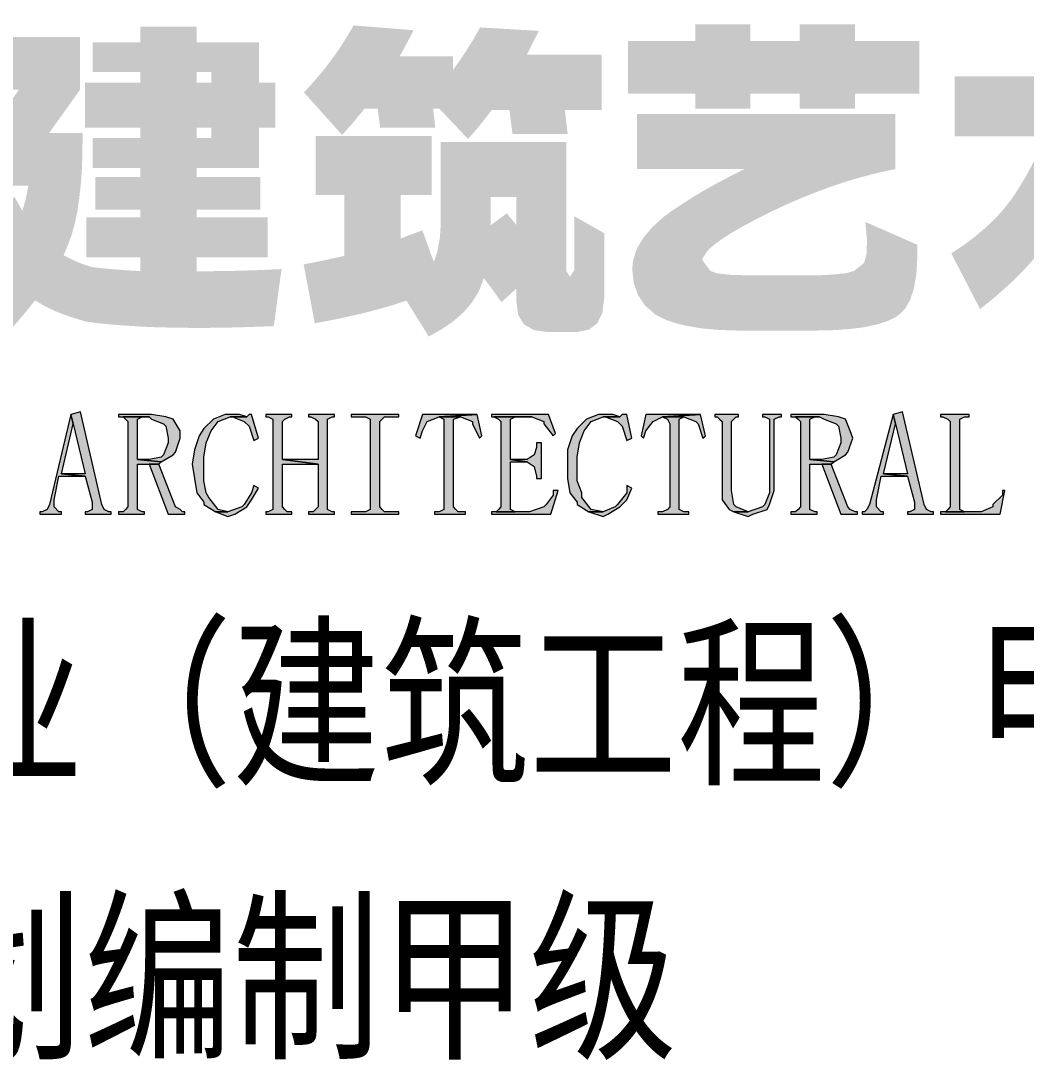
# Model space of a CAD drawing. Extents: x -809667 to 586099, y 3084146 to 3634412.
# Drawn here: x 381055.3 to 381061.94, y 3087354.68 to 3087361.54 of the extents above; entities that cross this region are included whole.
import ezdxf

# ---------------------------------------------------------------- set-up
doc = ezdxf.new("R2010")
doc.units = 0
doc.header["$LTSCALE"] = 0.5
doc.layers.get('0').update_dxf_attribs({"linetype": 'CONTINUOUS'})
doc.layers.add('PUB_TITLE', color=4, linetype='CONTINUOUS')
doc.styles.add('STYLE1', font='', dxfattribs={"width": 0.8})
doc.styles.get('STYLE1').set_extended_font_data('SimSun')

# ---------------------------------------------------------------- blocks, each defined once
blk = doc.blocks.new('AACI')
at = {"layer": 'PUB_TITLE'}
h = blk.add_hatch(color=256, dxfattribs=at)
h.paths.add_polyline_path([(656.4, 2932.9), (515.5, 2932.9), (514.1, 2948.7), (512.2, 2968.2), (511.7, 2972.4), (430.4, 2967.8), (432.2, 2949.6), (434, 2932.9), (285.6, 2932.9), (285.6, 2876.4), (285.6, 2838), (285.6, 2756.3), (285.1, 2735.7), (283.6, 2716.9), (281, 2699.6), (277.3, 2684.2), (276.8, 2682.4), (272, 2665.6), (265.9, 2648.9), (258.8, 2631.8), (253.1, 2620), (314.9, 2556.6), (323.7, 2573.1), (331.6, 2589.8), (338.2, 2606.6), (343.9, 2623.5), (348.5, 2640.6), (352, 2657.9), (352.4, 2659.7), (355.1, 2677), (357.2, 2694.7), (358.8, 2712.5), (359.7, 2730.9), (360.3, 2749.7), (360.3, 2756.3), (360.3, 2838), (360.3, 2863.2), (656.4, 2863.2)])
h.paths.add_polyline_path([(1078.7, 2920.4), (843.3, 2920.4), (852.5, 2945.7), (780.4, 2971.3), (763.6, 2920.4), (694.9, 2920.4), (694.9, 2848.8), (740.7, 2848.8), (699.1, 2717.9), (780.4, 2717.9), (764.9, 2701.3), (752.6, 2688.4), (744.5, 2680.7), (735.3, 2672.4), (723.2, 2662.5), (708.3, 2650.5), (690.6, 2636.9), (681.1, 2629.8), (741.6, 2572.6), (758.1, 2587.1), (772.7, 2600.5), (785.2, 2612.5), (795.6, 2623.1), (798.2, 2625.9), (807.4, 2635.5), (818.5, 2648.1), (831.5, 2663.8), (842.5, 2677.8), (795.5, 2717.9), (856.3, 2717.9), (856.3, 2643.5), (848.4, 2631.2), (843.3, 2630.5), (805.4, 2630.5), (827.8, 2560.8), (864.3, 2560.8), (884.5, 2562.3), (901.2, 2566.5), (914.5, 2573.7), (924.4, 2583.6), (931, 2596.5), (934, 2612.3), (934.3, 2619.3), (934.3, 2670.6), (949, 2657.2), (963.4, 2643.7), (977, 2630.7), (990.1, 2617.8), (1002.6, 2605.1), (1014.3, 2592.6), (1025.6, 2580.3), (1034, 2570.9), (1086.1, 2631.4), (1078.5, 2640.1), (1069.1, 2650.2), (1057.9, 2661.8), (1044.9, 2674.8), (1030, 2689.3), (1013.2, 2705.3), (1000.2, 2717.9), (1071.9, 2717.9), (1071.9, 2794.2), (934.3, 2794.2), (934.3, 2836.3), (856.3, 2836.3), (856.3, 2794.2), (799.5, 2794.2), (818.8, 2848.8), (1078.7, 2848.8)])
h.paths.add_polyline_path([(934.3, 2717.9), (980.7, 2717.9), (934.3, 2673.9)], flags=17)
h.paths.add_polyline_path([(1248.8, 2952.9), (1123.6, 2952.9), (1123.6, 2883.2), (1167.9, 2883.2), (1127.8, 2826), (1127.8, 2756.3), (1180.4, 2756.3), (1176.7, 2737.4), (1172.5, 2722.8), (1163.5, 2738.5), (1162, 2741.2), (1114.9, 2704.8), (1123.4, 2687.7), (1132, 2671.9), (1138.3, 2661), (1127.8, 2647.6), (1115.9, 2633.6), (1107.4, 2624.2), (1153.8, 2561.7), (1166.3, 2576.2), (1178, 2590), (1188.7, 2603.5), (1189.3, 2604.2), (1203, 2596.1), (1218.7, 2588.7), (1236, 2582.3), (1255.3, 2576.4), (1257.7, 2575.9), (1271.3, 2574), (1285.8, 2572.6), (1300.9, 2571.3), (1316.7, 2570.2), (1333.1, 2569.2), (1350.4, 2568.5), (1368.2, 2568.1), (1386.8, 2567.8), (1405.9, 2567.6), (1426, 2567.8), (1446.6, 2568.1), (1467.7, 2568.7), (1489.8, 2569.4), (1505.4, 2570), (1515.7, 2645.6), (1496.2, 2644.7), (1477.1, 2643.9), (1458.7, 2643.4), (1440.7, 2643), (1423.4, 2642.8), (1406.7, 2642.6), (1403.2, 2642.6), (1403.2, 2661), (1497.5, 2661), (1497.5, 2714), (1403.2, 2714), (1403.2, 2724.5), (1487.4, 2724.5), (1487.4, 2767.5), (1403.2, 2767.5), (1403.2, 2779.7), (1485.7, 2779.7), (1485.7, 2799.7), (1485.7, 2819.2), (1485.7, 2833), (1507.4, 2833), (1507.4, 2892.8), (1485.7, 2892.8), (1485.7, 2946.1), (1403.2, 2946.1), (1403.2, 2966.7), (1328.5, 2966.7), (1328.5, 2946.1), (1265.6, 2946.1), (1265.6, 2906.6), (1328.5, 2906.6), (1328.5, 2892.8), (1255.5, 2892.8), (1255.5, 2833), (1328.5, 2833), (1328.5, 2819.2), (1265.6, 2819.2), (1265.6, 2779.7), (1328.5, 2779.7), (1328.5, 2767.5), (1268.9, 2767.5), (1268.9, 2724.5), (1328.5, 2724.5), (1328.5, 2714), (1257.1, 2714), (1257.1, 2661), (1328.5, 2661), (1328.5, 2643), (1308.8, 2644.1), (1290.2, 2645.6), (1273.1, 2647.2), (1263.4, 2648.5), (1246.3, 2654.4), (1230.1, 2662.3), (1227.1, 2664), (1233.4, 2679), (1238, 2691.7), (1241.9, 2705.9), (1245.2, 2721.5), (1247.7, 2738.5), (1249.8, 2756.8), (1251.2, 2776.5), (1252, 2797.5), (1252.2, 2819.9), (1252.2, 2826), (1208, 2826), (1248.8, 2883.2)])
h.paths.add_polyline_path([(1403.2, 2906.6), (1422.8, 2906.6), (1422.8, 2892.8), (1403.2, 2892.8)], flags=16)
h.paths.add_polyline_path([(1403.2, 2833), (1422.8, 2833), (1422.8, 2819.2), (1403.2, 2819.2)], flags=16)
h.paths.add_polyline_path([(1939.7, 2929.6), (1840.4, 2929.6), (1848.4, 2945.4), (1856.5, 2961.2), (1778.6, 2965.8), (1769.9, 2950.3), (1760.3, 2934.9), (1750.2, 2919.8), (1742.7, 2909.5), (1742.7, 2927.7), (1672.2, 2927.7), (1680.9, 2943.5), (1689.4, 2959.7), (1690.6, 2962.1), (1611, 2968.4), (1602.2, 2953.1), (1592.6, 2938.2), (1582.3, 2923.5), (1571.3, 2909.1), (1559.3, 2895), (1546.8, 2881.2), (1545.3, 2879.7), (1595.9, 2823.4), (1607.9, 2836.7), (1619.5, 2850.7), (1625.5, 2858), (1643, 2858), (1646.3, 2833), (1719.3, 2833), (1716.4, 2858), (1724.8, 2858), (1762.7, 2817.9), (1774.5, 2831.5), (1785.9, 2845.7), (1794, 2856.4), (1817.4, 2856.4), (1821.6, 2824.7), (1894.6, 2824.7), (1890.8, 2856.4), (1939.7, 2856.4)])
h.paths.add_polyline_path([(1893, 2814.2), (1726.5, 2814.2), (1726.5, 2778), (1726.5, 2741.2), (1726.5, 2704.4), (1725.2, 2685.3), (1721.7, 2667.8), (1717.3, 2655.1), (1702.2, 2696.9), (1684.8, 2690.5), (1673.5, 2686), (1673.5, 2743.6), (1714.4, 2743.6), (1714.4, 2821.8), (1560.8, 2821.8), (1560.8, 2743.6), (1598.9, 2743.6), (1598.9, 2663), (1582.9, 2659.6), (1565, 2655.7), (1545.7, 2652), (1545, 2651.8), (1559.7, 2573.8), (1579.7, 2577.5), (1598.7, 2581.4), (1616.3, 2585.4), (1632.7, 2589.5), (1646.9, 2593.3), (1664, 2598.1), (1681.1, 2603.8), (1710.7, 2556.2), (1728.5, 2566.3), (1744.2, 2577.2), (1757.2, 2588.9), (1768.1, 2601.6), (1776.3, 2615), (1778.2, 2618.9), (1783.5, 2633.8), (1794.7, 2618.9), (1805, 2604.4), (1806.9, 2601.8), (1826.6, 2619.6), (1826.6, 2602.2), (1829.1, 2584.7), (1836.9, 2572.2), (1849.7, 2564.8), (1866.3, 2562.4), (1907.9, 2562.4), (1922.9, 2565.4), (1933.8, 2573.7), (1940.6, 2587.8), (1943, 2607.5), (1943, 2609.2), (1943, 2693.2), (1903.3, 2715.6), (1903.3, 2644.3), (1897.6, 2635.5), (1893, 2642.6)])
h.paths.add_polyline_path([(1826.6, 2741.2), (1826.6, 2704.1), (1815.2, 2718), (1814.1, 2719.5), (1792.3, 2703.5), (1792.7, 2704.4), (1792.7, 2741.2)], flags=16)
h.paths.add_polyline_path([(2360.1, 2947.8), (2275, 2947.8), (2275, 2970), (2202, 2970), (2202, 2947.8), (2136.5, 2947.8), (2136.5, 2970), (2063.5, 2970), (2063.5, 2947.8), (1974.6, 2947.8), (1974.6, 2878.1), (2063.5, 2878.1), (2063.5, 2858), (2136.5, 2858), (2136.5, 2878.1), (2202, 2878.1), (2202, 2858), (2275, 2858), (2275, 2878.1), (2360.1, 2878.1)])
h.paths.add_polyline_path([(2328.3, 2851), (1986.4, 2851), (1986.4, 2778), (2128.6, 2778), (2110.2, 2768.8), (2092.9, 2759.6), (2076.3, 2750.4), (2060.9, 2741.2), (2046.4, 2732), (2032.7, 2722.8), (2022.3, 2715.3), (2006.4, 2700.9), (1994.5, 2686.6), (1986, 2672.1), (1981.2, 2657.3), (1980.1, 2645.9), (1982, 2627.7), (1987.5, 2611.7), (1996.7, 2597.8), (2009.6, 2586.2), (2011.8, 2584.7), (2023.4, 2578.8), (2037.2, 2574), (2053, 2570.2), (2071, 2567.2), (2091.2, 2565.2), (2113.5, 2564.3), (2125.3, 2564.1), (2220.7, 2564.1), (2245.4, 2564.6), (2267.4, 2566.1), (2286.7, 2568.5), (2303.3, 2572), (2317.3, 2576.4), (2328.7, 2581.8), (2332.9, 2584.7), (2341.6, 2593), (2348.2, 2604.9), (2353.1, 2620), (2356.3, 2638.6), (2357.7, 2660.7), (2357.6, 2677.8), (2288.8, 2708.1), (2291, 2683.5), (2290.4, 2665.4), (2287.3, 2654.4), (2286.7, 2653.5), (2274.1, 2643.2), (2263.4, 2640.1), (2246.3, 2638.4), (2227.9, 2637.3), (2215.8, 2637.3), (2132.8, 2637.3), (2108.7, 2638), (2092, 2640.2), (2083.9, 2643), (2073.4, 2656.6), (2073, 2659.4), (2080.7, 2671.1), (2089.4, 2678.5), (2099.5, 2685.9), (2111.6, 2693.6), (2126, 2701.9), (2142.5, 2710.7), (2161.1, 2720.1), (2181.7, 2730), (2191.7, 2734.4), (2209.9, 2742.1), (2227.7, 2749.1), (2245.4, 2755.6), (2262.8, 2761.4), (2279.8, 2766.4), (2296.7, 2771), (2313, 2774.9), (2328.3, 2778)])
h.paths.add_polyline_path([(2782.2, 2901), (2756.9, 2901), (2751, 2913.9), (2743.8, 2929), (2735.2, 2946.7), (2725.6, 2965.8), (2661.8, 2937.8), (2670.2, 2921.5), (2678.3, 2905.5), (2680.5, 2901), (2634.6, 2901), (2634.6, 2968.4), (2556.6, 2968.4), (2556.6, 2901), (2406.9, 2901), (2406.9, 2821.4), (2527.3, 2821.4), (2518.7, 2802.5), (2510.2, 2784.8), (2501.6, 2768.8), (2492.9, 2754.3), (2484.3, 2741), (2482.3, 2738.3), (2472, 2725), (2460.4, 2712.3), (2447.7, 2700.2), (2433.7, 2688.4), (2418.6, 2677), (2402.6, 2666.4), (2440.7, 2592.6), (2456.1, 2604.9), (2470.7, 2617.4), (2484.5, 2630.1), (2497.2, 2642.8), (2509.1, 2655.9), (2520.3, 2669.1), (2530.5, 2682.4), (2535.8, 2689.9), (2545.2, 2704.4), (2554.4, 2720.6), (2556.6, 2724.5), (2556.6, 2562.4), (2634.6, 2562.4), (2634.6, 2715.6), (2644.3, 2700), (2650, 2691.9), (2659, 2679.2), (2669.1, 2666.5), (2680.2, 2653.3), (2692.1, 2639.9), (2705, 2626.3), (2718.8, 2612.3), (2733.7, 2598.1), (2738.5, 2593.7), (2785.6, 2661.8), (2769.2, 2675.9), (2754.1, 2689.7), (2740.3, 2702.8), (2728, 2715.5), (2717, 2727.6), (2707.2, 2739.2), (2703.3, 2744.2), (2694.7, 2756.3), (2685.9, 2770.3), (2676.9, 2786.1), (2667.7, 2803.8), (2659.2, 2821.4), (2782.2, 2821.4)])
h.paths.add_polyline_path([(3076.2, 2866.8), (3078.4, 2884.9), (3079.3, 2884.9), (3079.3, 2898.1), (3101.4, 2898.1), (3101.4, 2884.9), (3101.4, 2845.5), (3103.9, 2828), (3111.3, 2815.3), (3123.8, 2807.6), (3141.3, 2804.7), (3142.2, 2804.7), (3214.5, 2804.7), (3214.5, 2877.7), (3186.2, 2877.7), (3174.4, 2885.6), (3174.4, 2889.5), (3174.4, 2923.3), (3174.4, 2967.8), (3006.3, 2967.8), (3006.3, 2933.2), (3006.3, 2899.8), (3003.5, 2882.1), (2996.3, 2867.8), (2985.9, 2858), (2970.2, 2849), (2952.9, 2841.8), (2998.4, 2795.8), (2990.8, 2795.8), (2990.8, 2722.8), (3020.1, 2722.8), (2992.1, 2706.5), (3001.1, 2689.3), (3010.3, 2673.3), (3019.7, 2658.6), (3026.7, 2648.5), (3010.3, 2642.1), (2998.4, 2637.7), (2979.2, 2681.4), (2962.3, 2674.3), (2952.4, 2669.3), (2952.4, 2714.5), (2952.4, 2806.3), (2952.4, 2864.3), (2929.9, 2864.3), (2959.9, 2923.3), (2950.4, 2929.6), (2938.2, 2937.3), (2923.3, 2946.3), (2905.7, 2956.6), (2885.4, 2968.4), (2874.9, 2974.6), (2832.8, 2909), (2849.7, 2899.6), (2865.9, 2890.2), (2881.4, 2880.8), (2896.3, 2871.8), (2907.9, 2864.3), (2830.6, 2864.3), (2830.6, 2787.9), (2876.1, 2787.9), (2876.1, 2714.5), (2876.1, 2661.4), (2873.7, 2643.7), (2865.9, 2628.8), (2853.2, 2616.7), (2852.7, 2616.3), (2898.7, 2564.1), (2915.6, 2574), (2931.4, 2583), (2945.8, 2591.5), (2946.1, 2591.7), (2960.5, 2599.2), (2978.3, 2607.5), (2980.3, 2608.4), (3014.2, 2556.2), (3032, 2562.8), (3049.1, 2570), (3065.3, 2577.9), (3080.6, 2586.3), (3088.5, 2591.3), (3102.8, 2584), (3118.3, 2577.3), (3134.8, 2571.6), (3152.7, 2566.9), (3171.4, 2562.8), (3189.5, 2560), (3215.8, 2639), (3195.5, 2641), (3177.1, 2643.7), (3160.6, 2647.4), (3149.7, 2650.5), (3159.1, 2664.5), (3168.1, 2679.4), (3176.8, 2695.6), (3185.2, 2712.7), (3189.8, 2722.8), (3189.8, 2795.8), (3031.7, 2795.8), (3045.8, 2808.9), (3057.4, 2822.5), (3064.8, 2833.9), (3071.6, 2849.4)])
h.paths.add_polyline_path([(3068.1, 2722.8), (3104.3, 2722.8), (3094.2, 2707), (3087.2, 2696.5), (3076.3, 2710.5)], flags=16)
h.paths.add_polyline_path([(3373.8, 2866.1), (3347.1, 2866.1), (3381.7, 2921.5), (3372.7, 2928.8), (3360.7, 2938), (3345.6, 2948.9), (3327.6, 2961.4), (3311.6, 2972.4), (3263.6, 2911.2), (3279.8, 2900.3), (3295, 2889.8), (3309.6, 2879.3), (3323.2, 2868.9), (3326.7, 2866.1), (3256.2, 2866.1), (3256.2, 2789.6), (3299.1, 2789.6), (3299.1, 2764.6), (3299.1, 2714.5), (3299.1, 2655.1), (3296.5, 2637.7), (3288.6, 2622.9), (3276.1, 2611.4), (3325.4, 2557.5), (3341.9, 2568), (3357.6, 2577.5), (3372.3, 2586.2), (3376.3, 2588.4), (3388.7, 2595.2), (3403.7, 2602.7), (3421.4, 2611), (3440.5, 2619.6), (3408.3, 2688.1), (3391.6, 2679.8), (3376, 2671.5), (3373.8, 2670.2), (3373.8, 2714.5), (3373.8, 2764.6)])
h.paths.add_polyline_path([(3644.9, 2849.4), (3567.2, 2849.4), (3567.2, 2966.7), (3489.3, 2966.7), (3489.3, 2849.4), (3403, 2849.4), (3403, 2766.2), (3489.3, 2766.2), (3489.3, 2560.8), (3567.2, 2560.8), (3567.2, 2766.2), (3644.9, 2766.2)])
h.paths.add_polyline_path([(4060.4, 2939.5), (3972.4, 2939.5), (3970.1, 2956), (3966.9, 2973), (3889.9, 2964.1), (3892.4, 2946.1), (3893.5, 2939.5), (3820.5, 2939.5), (3820.9, 2966.2), (3682.4, 2966.2), (3682.4, 2560.8), (3750.8, 2560.8), (3750.8, 2684.7), (3767.5, 2655.1), (3786.5, 2657.7), (3801.8, 2664.9), (3807.6, 2669.9), (3815.7, 2682.9), (3820.7, 2701.1), (3821.8, 2708.7), (3853.4, 2708.7), (3847.7, 2690.1), (3839.8, 2674.4), (3833.9, 2666), (3823.3, 2654.8), (3810, 2643.7), (3794, 2633.2), (3780.1, 2625.5), (3826.4, 2556.6), (3843.3, 2567.6), (3858.4, 2579.2), (3872.2, 2591.1), (3884.2, 2603.5), (3894.6, 2616.3), (3899.8, 2623.9), (3907.5, 2638.2), (3914, 2654), (3919.5, 2671.1), (3923.7, 2689.5), (3926.8, 2708.7), (3938.2, 2708.7), (3938.2, 2594.6), (3941.5, 2577.7), (3951.5, 2567.6), (3968, 2564.1), (4016.2, 2564.1), (4034.6, 2565.7), (4049.9, 2570.5), (4062, 2578.3), (4071.2, 2589.3), (4077.1, 2603.5), (4080, 2620.9), (4080.4, 2629.8), (4080.4, 2662.7), (4030.7, 2686), (4030.7, 2657.7), (4024.9, 2642.8), (4016.6, 2640.6), (4016.2, 2633.4), (4009.6, 2649.8), (4009.6, 2652.2), (4009.6, 2708.7), (4065.3, 2708.7), (4065.3, 2780), (3818.5, 2780), (3818.5, 2757.4), (3818.1, 2759.1), (3813, 2773), (3804.3, 2790.3), (3799.2, 2799.2), (3820.5, 2884.9), (3820.5, 2866.5), (3820.5, 2821.4), (3843.5, 2821.4), (3843.5, 2789.6), (4035.3, 2789.6), (4035.3, 2821.4), (4060.4, 2821.4)])
h.paths.add_polyline_path([(3750.8, 2886.5), (3765.9, 2886.5), (3750.8, 2820.9)], flags=16)
h.paths.add_polyline_path([(3750.8, 2779.7), (3759.6, 2761.4), (3764.2, 2749.9), (3767.7, 2731.7), (3767.9, 2726.1), (3763.9, 2714), (3750.8, 2711.1)], flags=16)
h.paths.add_polyline_path([(3893.5, 2866.5), (3987.3, 2866.5), (3987.3, 2852.7), (3893.5, 2852.7)], flags=16)
h.paths.add_polyline_path([(4497.6, 2937.8), (4325.2, 2937.8), (4331.1, 2954.8), (4337, 2970.8), (4257.3, 2970.8), (4249.4, 2954.4), (4241.5, 2938), (4241.5, 2937.8), (4120.5, 2937.8), (4120.5, 2864.8), (4198.5, 2864.8), (4187.1, 2850.1), (4180.1, 2842.2), (4163.4, 2825.5), (4147.7, 2810.9), (4133.2, 2798.8), (4120, 2788.9), (4108, 2781.1), (4099.2, 2776.7), (4131.4, 2696.2), (4146.1, 2707.7), (4160.4, 2719), (4174, 2730.2), (4176.8, 2732.4), (4176.8, 2565.7), (4254.8, 2565.7), (4254.8, 2646.9), (4388.3, 2646.9), (4379.1, 2635.8), (4375.4, 2635.5), (4329.4, 2635.5), (4352.1, 2565.7), (4411.3, 2565.7), (4428.2, 2567.6), (4442.2, 2573.1), (4453, 2582.1), (4460.8, 2594.8), (4465.2, 2611.2), (4466.7, 2630.1), (4466.7, 2851.8), (4283.6, 2851.8), (4291.6, 2864.8), (4497.6, 2864.8)])
h.paths.add_polyline_path([(4388.7, 2790.5), (4388.7, 2776.7), (4254.8, 2776.7), (4254.8, 2790.5)], flags=16)
h.paths.add_polyline_path([(4388.7, 2718.6), (4388.7, 2704.8), (4254.8, 2704.8), (4254.8, 2718.6)], flags=16)
h.paths.add_polyline_path([(4685.5, 2797.5), (4679.5, 2809.3), (4701.2, 2887.3), (4701.2, 2965.4), (4538.4, 2965.4), (4538.4, 2562.4), (4610.1, 2562.4), (4610.1, 2694.5), (4631.1, 2647.2), (4651, 2649.1), (4667.7, 2654.2), (4681.3, 2662.7), (4683.1, 2664.3), (4691.6, 2675.7), (4697.7, 2690.5), (4701.3, 2708.8), (4702.8, 2730.5), (4702.8, 2731.1), (4701.5, 2749.7), (4698.2, 2766.2), (4693.4, 2780.4)])
h.paths.add_polyline_path([(4619.3, 2774.5), (4625.2, 2759.4), (4626.1, 2757), (4629.4, 2738.6), (4629.8, 2731.1), (4625.6, 2724.1), (4610.1, 2721.9), (4610.1, 2793.5)], flags=16)
h.paths.add_polyline_path([(4610.1, 2816.8), (4610.1, 2887.3), (4629.1, 2887.3)], flags=16)
h.paths.add_polyline_path([(4914.7, 2820.1), (4914.7, 2963.8), (4710, 2963.8), (4710, 2929.9), (4710, 2895.7), (4710, 2804.7), (4710, 2697.8), (4710, 2659.4), (4707.2, 2641.9), (4699.3, 2627.2), (4687.4, 2616.3), (4728.8, 2559.1), (4747.1, 2565.7), (4764.1, 2571.8), (4774.9, 2575.9), (4788.7, 2579.7), (4806, 2584.1), (4826.4, 2588.6), (4833, 2590), (4821.6, 2636.7), (4829, 2624.2), (4838.2, 2611.2), (4849.2, 2597.6), (4861.9, 2583.4), (4876.6, 2568.7), (4886.4, 2559.5), (4939.3, 2619.3), (4924.3, 2632.7), (4910.8, 2645.2), (4899.4, 2657.3), (4896.3, 2660.7), (4909, 2670.4), (4923.7, 2681.8), (4933.8, 2689.9), (4891.7, 2749.5), (4877.4, 2737.9), (4863.4, 2726.7), (4862.1, 2725.8), (4858.2, 2742.9), (4856.4, 2752.1), (4914.7, 2752.1), (4914.7, 2786.3)])
h.paths.add_polyline_path([(4782.8, 2820.1), (4782.8, 2832.3), (4841.7, 2832.3), (4841.7, 2820.1)], flags=16)
h.paths.add_polyline_path([(4789.6, 2752.1), (4792.8, 2730.5), (4796.3, 2710.9), (4800.3, 2693), (4804.7, 2676.8), (4809.7, 2662.3), (4811.7, 2657.3), (4793.7, 2652.6), (4782.8, 2649.3), (4782.8, 2697.8), (4782.8, 2752.1)], flags=17)
h.paths.add_polyline_path([(4782.8, 2883.6), (4782.8, 2895.7), (4841.7, 2895.7), (4841.7, 2883.6)], flags=16)
h.paths.add_polyline_path([(5094, 2833.9), (5102.1, 2847.5), (5110.2, 2862.4), (5118.1, 2878.6), (5125.9, 2896.1), (5133.6, 2915), (5141.1, 2935.3), (5141.3, 2935.8), (5068.3, 2967.8), (5060.2, 2947), (5052.5, 2928.3), (5044.6, 2911.5), (5037, 2896.8), (5029.5, 2884.1), (5026.5, 2879.7), (5017.7, 2867.8), (5007, 2855.4), (4994.7, 2842.9), (4980.5, 2830.2), (4964.7, 2817.4), (4953.9, 2809.3), (5008.5, 2740.3), (5024.1, 2754.1), (5038.5, 2767.5), (5051.5, 2780.8), (5063.5, 2793.8), (5074.4, 2806.7), (5083.9, 2819.2), (5085.8, 2821.8)])
h.paths.add_polyline_path([(5298, 2704.1), (5288.1, 2718.4), (5277.6, 2733.1), (5266.6, 2747.8), (5255, 2762.9), (5248, 2771.6), (5181.8, 2721.2), (5193.7, 2705.5), (5204.9, 2691), (5215.1, 2677.4), (5217.6, 2673.9), (5194.8, 2672.6), (5174.2, 2671.1), (5155.3, 2669.9), (5138.2, 2668.6), (5123.1, 2667.5), (5112.1, 2666.4), (5117.4, 2673.9), (5127.7, 2689.7), (5137.1, 2705.5), (5145.9, 2721.5), (5153.8, 2737.7), (5161, 2754.1), (5167.4, 2770.5), (5172.9, 2786.3), (5101.6, 2817.9), (5095.1, 2801.5), (5088, 2785.2), (5079.9, 2769.2), (5070.9, 2753.5), (5061.1, 2738.1), (5050.6, 2722.8), (5046.6, 2717.3), (5033.2, 2701.1), (5019.5, 2687.1), (5005.9, 2675.7), (4992.1, 2666.7), (4978.2, 2660.1), (4973.6, 2658.4), (5013.7, 2566.7), (5033.9, 2570.3), (5053, 2573.7), (5070.9, 2576.6), (5087.2, 2579.2), (5098.6, 2580.8), (5111.3, 2582.9), (5125.3, 2585.1), (5140.6, 2587.3), (5157.1, 2589.7), (5175, 2592.2), (5194.3, 2595), (5214.7, 2597.8), (5236.6, 2600.9), (5259.9, 2604), (5261.8, 2604.2), (5270.1, 2589.3), (5278.7, 2573.1), (5284.8, 2562.1), (5358.5, 2600.1), (5349, 2618.4), (5339.8, 2635.6), (5330.6, 2651.8), (5321.7, 2666.7), (5313.1, 2680.7), (5307.2, 2689.9)])
h.paths.add_polyline_path([(5322.7, 2860.8), (5310.1, 2874), (5298.4, 2887.6), (5287.2, 2901.6), (5276.9, 2915.8), (5267.1, 2930.3), (5258.3, 2945.2), (5250, 2960.3), (5246.3, 2967.4), (5176.6, 2929.6), (5184.7, 2912.8), (5193.2, 2896.6), (5202.2, 2880.8), (5211.7, 2865.6), (5221.7, 2850.7), (5232.2, 2836.1), (5243.2, 2822.1), (5254.6, 2808.5), (5266.6, 2795.3), (5279.1, 2782.6), (5292.1, 2770.3), (5305.5, 2758.3), (5315.1, 2750.4), (5364.8, 2822.5), (5350.1, 2835), (5336.1, 2847.7)])
h.paths.add_polyline_path([(5768.1, 2966.2), (5397, 2966.2), (5397, 2886.5), (5690.1, 2886.5), (5690.1, 2657.3), (5682.4, 2644.8), (5676.9, 2643.9), (5659.8, 2643.9), (5659.8, 2657.7), (5659.8, 2693.9), (5659.8, 2787.6), (5423.3, 2787.6), (5423.3, 2602.5), (5497.9, 2602.5), (5497.9, 2620.9), (5625.6, 2620.9), (5641.8, 2560.8), (5711.5, 2560.8), (5728.8, 2562.6), (5742.9, 2568), (5754, 2576.8), (5761.9, 2589.3), (5766.7, 2605.1), (5768.1, 2624.8)])
h.paths.add_polyline_path([(5585.1, 2714.5), (5585.1, 2693.9), (5497.9, 2693.9), (5497.9, 2714.5)], flags=16)
h.paths.add_polyline_path([(5672.3, 2872.7), (5410.4, 2872.7), (5410.4, 2799.7), (5672.3, 2799.7)], flags=17)
h = blk.add_hatch(color=256, dxfattribs=at)
h.dxf.hatch_style = 1
h.paths.add_polyline_path([(1973.1, 2453.1), (1966.8, 2453.1), (1963.6, 2450), (1941.6, 2450), (1944.8, 2450), (1960.5, 2443.7), (1966.8, 2437.4), (1973.1, 2418.5), (1979.4, 2421.6)])
h.paths.add_polyline_path([(1944.8, 2453.1), (1935.3, 2453.1), (1919.6, 2446.8), (1907, 2434.2), (1900.7, 2424.8), (1894.4, 2405.9), (1894.4, 2387), (1894.4, 2368.1), (1897.6, 2349.3), (1907, 2336.7), (1907, 2333.5), (1922.7, 2324.1), (1941.6, 2324.1), (1925.9, 2327.2), (1913.3, 2343), (1913.3, 2349.3), (1907, 2365), (1907, 2387), (1907, 2396.5), (1910.1, 2415.3), (1916.4, 2431.1), (1925.9, 2443.7), (1941.6, 2450), (1963.6, 2450), (1954.2, 2453.1)])
h.paths.add_polyline_path([(1973.1, 2358.7), (1973.1, 2349.3), (1960.5, 2333.5), (1957.3, 2330.4), (1941.6, 2324.1), (1922.7, 2324.1), (1941.6, 2317.8), (1947.9, 2320.9), (1963.6, 2330.4), (1973.1, 2339.8), (1979.4, 2355.5)])
h.paths.add_polyline_path([(1869.2, 2453.1), (1793.7, 2453.1), (1793.7, 2450), (1796.8, 2450), (1847.2, 2450), (1862.9, 2443.7), (1862.9, 2440.5), (1875.5, 2424.8), (1878.7, 2427.9)])
h.paths.add_polyline_path([(1796.8, 2450), (1803.1, 2446.8), (1806.3, 2443.7), (1806.3, 2330.4), (1803.1, 2327.2), (1800, 2324.1), (1825.2, 2324.1), (1818.9, 2327.2), (1818.9, 2330.4), (1818.9, 2390.2), (1840.9, 2390.2), (1818.9, 2393.3), (1818.9, 2443.7), (1818.9, 2446.8), (1825.2, 2450), (1847.2, 2450)])
h.paths.add_polyline_path([(1859.8, 2415.3), (1853.5, 2415.3), (1853.5, 2409), (1850.3, 2399.6), (1840.9, 2393.3), (1818.9, 2393.3), (1840.9, 2390.2), (1850.3, 2383.9), (1853.5, 2371.3), (1853.5, 2368.1), (1859.8, 2368.1)])
h.paths.add_polyline_path([(1875.5, 2352.4), (1875.5, 2346.1), (1866.1, 2333.5), (1862.9, 2330.4), (1844.1, 2324.1), (1825.2, 2324.1), (1800, 2324.1), (1793.7, 2324.1), (1793.7, 2320.9), (1872.4, 2320.9), (1881.8, 2352.4)])
h.paths.add_polyline_path([(1774.8, 2453.1), (1724.5, 2450), (1752.8, 2450), (1768.5, 2443.7), (1768.5, 2440.5), (1778, 2421.6), (1781.1, 2424.8)])
h.paths.add_polyline_path([(1774.8, 2453.1), (1702.4, 2453.1), (1693, 2424.8), (1699.3, 2421.6), (1702.4, 2431.1), (1708.7, 2443.7), (1724.5, 2450)])
h.paths.add_polyline_path([(1724.5, 2450), (1730.8, 2446.8), (1730.8, 2440.5), (1730.8, 2330.4), (1730.8, 2327.2), (1724.5, 2324.1), (1718.2, 2324.1), (1718.2, 2320.9), (1759.1, 2320.9), (1759.1, 2324.1), (1749.6, 2324.1), (1746.5, 2327.2), (1743.3, 2330.4), (1743.3, 2440.5), (1743.3, 2446.8), (1752.8, 2450)])
h.paths.add_polyline_path([(1671, 2453.1), (1608, 2453.1), (1608, 2450), (1626.9, 2450), (1633.2, 2446.8), (1633.2, 2443.7), (1633.2, 2330.4), (1633.2, 2327.2), (1626.9, 2324.1), (1608, 2324.1), (1608, 2320.9), (1671, 2320.9), (1671, 2324.1), (1652.1, 2324.1), (1648.9, 2327.2), (1645.8, 2330.4), (1645.8, 2443.7), (1648.9, 2446.8), (1652.1, 2450), (1671, 2450)])
h.paths.add_polyline_path([(1586, 2453.1), (1551.4, 2453.1), (1551.4, 2450), (1554.5, 2450), (1560.8, 2446.8), (1564, 2443.7), (1564, 2393.3), (1516.8, 2393.3), (1564, 2387), (1564, 2330.4), (1560.8, 2327.2), (1557.7, 2324.1), (1551.4, 2324.1), (1551.4, 2320.9), (1586, 2320.9), (1586, 2324.1), (1582.9, 2324.1), (1576.6, 2327.2), (1576.6, 2330.4), (1576.6, 2443.7), (1576.6, 2446.8), (1582.9, 2450), (1586, 2450)])
h.paths.add_polyline_path([(1529.4, 2453.1), (1494.7, 2453.1), (1494.7, 2450), (1497.9, 2450), (1504.2, 2446.8), (1504.2, 2443.7), (1504.2, 2330.4), (1504.2, 2327.2), (1497.9, 2324.1), (1494.7, 2324.1), (1494.7, 2320.9), (1529.4, 2320.9), (1529.4, 2324.1), (1523.1, 2324.1), (1519.9, 2327.2), (1516.8, 2330.4), (1516.8, 2387), (1564, 2387), (1516.8, 2393.3), (1516.8, 2443.7), (1519.9, 2446.8), (1526.2, 2450), (1529.4, 2450)])
h.paths.add_polyline_path([(1475.9, 2453.1), (1472.7, 2453.1), (1469.6, 2450), (1447.5, 2450), (1450.7, 2450), (1466.4, 2443.7), (1472.7, 2437.4), (1479, 2418.5), (1485.3, 2421.6)])
h.paths.add_polyline_path([(1447.5, 2453.1), (1441.2, 2453.1), (1425.5, 2446.8), (1412.9, 2434.2), (1406.6, 2424.8), (1400.3, 2405.9), (1397.2, 2387), (1400.3, 2368.1), (1403.5, 2349.3), (1412.9, 2336.7), (1412.9, 2333.5), (1428.6, 2324.1), (1444.4, 2324.1), (1431.8, 2327.2), (1419.2, 2343), (1416.1, 2349.3), (1412.9, 2365), (1412.9, 2387), (1412.9, 2396.5), (1416.1, 2415.3), (1422.4, 2431.1), (1431.8, 2443.7), (1447.5, 2450), (1469.6, 2450), (1460.1, 2453.1)])
h.paths.add_polyline_path([(1479, 2358.7), (1475.9, 2349.3), (1466.4, 2333.5), (1463.3, 2330.4), (1444.4, 2324.1), (1428.6, 2324.1), (1444.4, 2317.8), (1453.8, 2320.9), (1469.6, 2330.4), (1475.9, 2339.8), (1485.3, 2355.5)])
h.paths.add_polyline_path([(1343.7, 2453.1), (1299.6, 2453.1), (1299.6, 2450), (1305.9, 2450), (1340.5, 2450), (1343.7, 2446.8), (1359.4, 2440.5), (1362.6, 2437.4), (1365.7, 2421.6), (1365.7, 2415.3), (1359.4, 2399.6), (1356.3, 2396.5), (1340.5, 2393.3), (1324.8, 2393.3), (1356.3, 2390.2), (1372, 2399.6), (1375.1, 2402.8), (1381.4, 2421.6), (1381.4, 2431.1), (1372, 2446.8), (1362.6, 2450)])
h.paths.add_polyline_path([(1305.9, 2450), (1309.1, 2446.8), (1312.2, 2443.7), (1312.2, 2330.4), (1309.1, 2327.2), (1305.9, 2324.1), (1299.6, 2324.1), (1299.6, 2320.9), (1334.2, 2320.9), (1334.2, 2324.1), (1331.1, 2324.1), (1324.8, 2327.2), (1324.8, 2330.4), (1324.8, 2387), (1340.5, 2387), (1353.1, 2387), (1356.3, 2390.2), (1324.8, 2393.3), (1324.8, 2443.7), (1324.8, 2446.8), (1331.1, 2450), (1340.5, 2450)])
h.paths.add_polyline_path([(1353.1, 2387), (1340.5, 2387), (1365.7, 2320.9), (1387.7, 2320.9), (1387.7, 2324.1), (1384.6, 2324.1), (1381.4, 2327.2), (1375.1, 2330.4)])
h.paths.add_polyline_path([(1249.3, 2456.3), (1236.7, 2453.1), (1239.8, 2440.5), (1255.6, 2374.4), (1224.1, 2374.4), (1255.6, 2371.3), (1265, 2336.7), (1265, 2327.2), (1258.7, 2324.1), (1255.6, 2324.1), (1255.6, 2320.9), (1290.2, 2320.9), (1290.2, 2324.1), (1287, 2324.1), (1280.7, 2327.2), (1277.6, 2333.5)])
h.paths.add_polyline_path([(1236.7, 2453.1), (1208.4, 2333.5), (1205.2, 2327.2), (1198.9, 2324.1), (1195.8, 2324.1), (1195.8, 2320.9), (1224.1, 2320.9), (1224.1, 2324.1), (1220.9, 2324.1), (1214.6, 2330.4), (1214.6, 2339.8), (1220.9, 2371.3), (1255.6, 2371.3), (1224.1, 2374.4), (1239.8, 2440.5)])
h = blk.add_hatch(color=256, dxfattribs=at)
h.dxf.hatch_style = 1
h.paths.add_polyline_path([(2426.3, 2453.1), (2388.5, 2453.1), (2388.5, 2450), (2391.6, 2450), (2397.9, 2446.8), (2401.1, 2443.7), (2401.1, 2330.4), (2397.9, 2327.2), (2394.8, 2324.1), (2420, 2324.1), (2413.7, 2327.2), (2413.7, 2330.4), (2413.7, 2443.7), (2413.7, 2446.8), (2420, 2450), (2426.3, 2450)])
h.paths.add_polyline_path([(2470.3, 2352.4), (2470.3, 2346.1), (2457.7, 2333.5), (2457.7, 2330.4), (2442, 2324.1), (2420, 2324.1), (2394.8, 2324.1), (2388.5, 2324.1), (2388.5, 2320.9), (2467.2, 2320.9), (2473.5, 2352.4)])
h.paths.add_polyline_path([(2338.1, 2456.3), (2325.6, 2453.1), (2328.7, 2440.5), (2344.4, 2374.4), (2313, 2374.4), (2344.4, 2371.3), (2353.9, 2336.7), (2353.9, 2327.2), (2347.6, 2324.1), (2344.4, 2324.1), (2344.4, 2320.9), (2379.1, 2320.9), (2379.1, 2324.1), (2375.9, 2324.1), (2369.6, 2327.2), (2366.5, 2333.5)])
h.paths.add_polyline_path([(2325.6, 2453.1), (2294.1, 2333.5), (2290.9, 2327.2), (2287.8, 2324.1), (2284.6, 2324.1), (2284.6, 2320.9), (2313, 2320.9), (2313, 2324.1), (2309.8, 2324.1), (2303.5, 2330.4), (2303.5, 2339.8), (2309.8, 2371.3), (2344.4, 2371.3), (2313, 2374.4), (2328.7, 2440.5)])
h.paths.add_polyline_path([(2234.3, 2453.1), (2190.2, 2453.1), (2190.2, 2450), (2196.5, 2450), (2228, 2450), (2234.3, 2446.8), (2250, 2440.5), (2253.2, 2437.4), (2256.3, 2421.6), (2256.3, 2415.3), (2250, 2399.6), (2246.9, 2396.5), (2231.1, 2393.3), (2215.4, 2393.3), (2246.9, 2390.2), (2262.6, 2399.6), (2265.8, 2402.8), (2272.1, 2421.6), (2268.9, 2431.1), (2262.6, 2446.8), (2253.2, 2450)])
h.paths.add_polyline_path([(2196.5, 2450), (2199.7, 2446.8), (2202.8, 2443.7), (2202.8, 2330.4), (2199.7, 2327.2), (2196.5, 2324.1), (2190.2, 2324.1), (2190.2, 2320.9), (2224.8, 2320.9), (2224.8, 2324.1), (2221.7, 2324.1), (2215.4, 2327.2), (2215.4, 2330.4), (2215.4, 2387), (2231.1, 2387), (2243.7, 2387), (2246.9, 2390.2), (2215.4, 2393.3), (2215.4, 2443.7), (2215.4, 2446.8), (2221.7, 2450), (2228, 2450)])
h.paths.add_polyline_path([(2243.7, 2387), (2231.1, 2387), (2256.3, 2320.9), (2278.3, 2320.9), (2278.3, 2324.1), (2275.2, 2324.1), (2268.9, 2327.2), (2265.8, 2330.4)])
h.paths.add_polyline_path([(2121, 2453.1), (2089.5, 2453.1), (2089.5, 2450), (2092.7, 2450), (2095.8, 2446.8), (2099, 2443.7), (2099, 2352.4), (2099, 2339.8), (2108.4, 2327.2), (2114.7, 2324.1), (2133.6, 2324.1), (2117.8, 2330.4), (2114.7, 2333.5), (2111.6, 2352.4), (2111.6, 2443.7), (2114.7, 2446.8), (2117.8, 2450), (2121, 2450)])
h.paths.add_polyline_path([(2177.6, 2453.1), (2152.5, 2453.1), (2152.5, 2450), (2155.6, 2450), (2161.9, 2446.8), (2161.9, 2443.7), (2161.9, 2352.4), (2161.9, 2349.3), (2155.6, 2333.5), (2152.5, 2330.4), (2133.6, 2324.1), (2114.7, 2324.1), (2133.6, 2317.8), (2139.9, 2320.9), (2158.8, 2327.2), (2161.9, 2333.5), (2168.2, 2352.4), (2168.2, 2443.7), (2168.2, 2446.8), (2174.5, 2450), (2177.6, 2450)])
h.paths.add_polyline_path([(2070.6, 2453.1), (2020.3, 2450), (2048.6, 2450), (2064.3, 2443.7), (2067.5, 2440.5), (2073.8, 2421.6), (2076.9, 2424.8)])
h.paths.add_polyline_path([(2070.6, 2453.1), (1998.3, 2453.1), (1992, 2424.8), (1995.1, 2421.6), (1998.3, 2431.1), (2007.7, 2443.7), (2020.3, 2450)])
h.paths.add_polyline_path([(2020.3, 2450), (2026.6, 2446.8), (2029.7, 2440.5), (2029.7, 2330.4), (2026.6, 2327.2), (2020.3, 2324.1), (2014, 2324.1), (2014, 2320.9), (2054.9, 2320.9), (2054.9, 2324.1), (2048.6, 2324.1), (2042.3, 2327.2), (2042.3, 2330.4), (2042.3, 2440.5), (2042.3, 2446.8), (2048.6, 2450)])
at = {"layer": 'PUB_TITLE', "lineweight": 0}
for points in [[(1236.7, 2453.1), (1208.4, 2333.5), (1205.2, 2327.2), (1198.9, 2324.1), (1195.8, 2324.1), (1195.8, 2320.9), (1224.1, 2320.9), (1224.1, 2324.1), (1220.9, 2324.1), (1214.6, 2330.4), (1214.6, 2339.8), (1220.9, 2371.3), (1255.6, 2371.3), (1224.1, 2374.4), (1239.8, 2440.5), (1239.8, 2440.5)], [(1249.3, 2456.3), (1236.7, 2453.1), (1239.8, 2440.5), (1255.6, 2374.4), (1224.1, 2374.4), (1255.6, 2371.3), (1265, 2336.7), (1265, 2327.2), (1258.7, 2324.1), (1255.6, 2324.1), (1255.6, 2320.9), (1290.2, 2320.9), (1290.2, 2324.1), (1287, 2324.1), (1280.7, 2327.2), (1277.6, 2333.5)], [(1343.7, 2453.1), (1299.6, 2453.1), (1299.6, 2450), (1305.9, 2450), (1340.5, 2450), (1343.7, 2446.8), (1359.4, 2440.5), (1362.6, 2437.4), (1365.7, 2421.6), (1365.7, 2415.3), (1359.4, 2399.6), (1356.3, 2396.5), (1340.5, 2393.3), (1324.8, 2393.3), (1356.3, 2390.2), (1372, 2399.6), (1375.1, 2402.8), (1381.4, 2421.6), (1381.4, 2431.1), (1372, 2446.8), (1362.6, 2450)], [(1447.5, 2453.1), (1441.2, 2453.1), (1425.5, 2446.8), (1412.9, 2434.2), (1406.6, 2424.8), (1400.3, 2405.9), (1397.2, 2387), (1400.3, 2368.1), (1403.5, 2349.3), (1412.9, 2336.7), (1412.9, 2333.5), (1428.6, 2324.1), (1444.4, 2324.1), (1431.8, 2327.2), (1419.2, 2343), (1416.1, 2349.3), (1412.9, 2365), (1412.9, 2387), (1412.9, 2396.5), (1416.1, 2415.3), (1422.4, 2431.1), (1431.8, 2443.7), (1447.5, 2450), (1469.6, 2450), (1460.1, 2453.1)], [(1475.9, 2453.1), (1472.7, 2453.1), (1469.6, 2450), (1447.5, 2450), (1450.7, 2450), (1466.4, 2443.7), (1472.7, 2437.4), (1479, 2418.5), (1485.3, 2421.6)], [(1529.4, 2453.1), (1494.7, 2453.1), (1494.7, 2450), (1497.9, 2450), (1504.2, 2446.8), (1504.2, 2443.7), (1504.2, 2330.4), (1504.2, 2327.2), (1497.9, 2324.1), (1494.7, 2324.1), (1494.7, 2320.9), (1529.4, 2320.9), (1529.4, 2324.1), (1523.1, 2324.1), (1519.9, 2327.2), (1516.8, 2330.4), (1516.8, 2387), (1564, 2387), (1516.8, 2393.3), (1516.8, 2443.7), (1519.9, 2446.8), (1526.2, 2450), (1529.4, 2450)], [(1586, 2453.1), (1551.4, 2453.1), (1551.4, 2450), (1554.5, 2450), (1560.8, 2446.8), (1564, 2443.7), (1564, 2393.3), (1516.8, 2393.3), (1564, 2387), (1564, 2330.4), (1560.8, 2327.2), (1557.7, 2324.1), (1551.4, 2324.1), (1551.4, 2320.9), (1586, 2320.9), (1586, 2324.1), (1582.9, 2324.1), (1576.6, 2327.2), (1576.6, 2330.4), (1576.6, 2443.7), (1576.6, 2446.8), (1582.9, 2450), (1586, 2450)], [(1671, 2453.1), (1608, 2453.1), (1608, 2450), (1626.9, 2450), (1633.2, 2446.8), (1633.2, 2443.7), (1633.2, 2330.4), (1633.2, 2327.2), (1626.9, 2324.1), (1608, 2324.1), (1608, 2320.9), (1671, 2320.9), (1671, 2324.1), (1652.1, 2324.1), (1648.9, 2327.2), (1645.8, 2330.4), (1645.8, 2443.7), (1648.9, 2446.8), (1652.1, 2450), (1671, 2450)], [(1774.8, 2453.1), (1702.4, 2453.1), (1693, 2424.8), (1699.3, 2421.6), (1702.4, 2431.1), (1708.7, 2443.7), (1724.5, 2450)], [(1774.8, 2453.1), (1724.5, 2450), (1752.8, 2450), (1768.5, 2443.7), (1768.5, 2440.5), (1778, 2421.6), (1781.1, 2424.8)], [(1869.2, 2453.1), (1793.7, 2453.1), (1793.7, 2450), (1796.8, 2450), (1847.2, 2450), (1862.9, 2443.7), (1862.9, 2440.5), (1875.5, 2424.8), (1878.7, 2427.9)], [(1944.8, 2453.1), (1935.3, 2453.1), (1919.6, 2446.8), (1907, 2434.2), (1900.7, 2424.8), (1894.4, 2405.9), (1894.4, 2387), (1894.4, 2368.1), (1897.6, 2349.3), (1907, 2336.7), (1907, 2333.5), (1922.7, 2324.1), (1941.6, 2324.1), (1925.9, 2327.2), (1913.3, 2343), (1913.3, 2349.3), (1907, 2365), (1907, 2387), (1907, 2396.5), (1910.1, 2415.3), (1916.4, 2431.1), (1925.9, 2443.7), (1941.6, 2450), (1963.6, 2450), (1954.2, 2453.1)], [(1973.1, 2453.1), (1966.8, 2453.1), (1963.6, 2450), (1941.6, 2450), (1944.8, 2450), (1960.5, 2443.7), (1966.8, 2437.4), (1973.1, 2418.5), (1979.4, 2421.6)], [(2070.6, 2453.1), (1998.3, 2453.1), (1992, 2424.8), (1995.1, 2421.6), (1998.3, 2431.1), (2007.7, 2443.7), (2020.3, 2450)], [(2070.6, 2453.1), (2020.3, 2450), (2048.6, 2450), (2064.3, 2443.7), (2067.5, 2440.5), (2073.8, 2421.6), (2076.9, 2424.8)], [(2121, 2453.1), (2089.5, 2453.1), (2089.5, 2450), (2092.7, 2450), (2095.8, 2446.8), (2099, 2443.7), (2099, 2352.4), (2099, 2339.8), (2108.4, 2327.2), (2114.7, 2324.1), (2133.6, 2324.1), (2117.8, 2330.4), (2114.7, 2333.5), (2111.6, 2352.4), (2111.6, 2443.7), (2114.7, 2446.8), (2117.8, 2450), (2121, 2450)], [(2177.6, 2453.1), (2152.5, 2453.1), (2152.5, 2450), (2155.6, 2450), (2161.9, 2446.8), (2161.9, 2443.7), (2161.9, 2352.4), (2161.9, 2349.3), (2155.6, 2333.5), (2152.5, 2330.4), (2133.6, 2324.1), (2114.7, 2324.1), (2133.6, 2317.8), (2139.9, 2320.9), (2158.8, 2327.2), (2161.9, 2333.5), (2168.2, 2352.4), (2168.2, 2443.7), (2168.2, 2446.8), (2174.5, 2450), (2177.6, 2450)], [(2234.3, 2453.1), (2190.2, 2453.1), (2190.2, 2450), (2196.5, 2450), (2228, 2450), (2234.3, 2446.8), (2250, 2440.5), (2253.2, 2437.4), (2256.3, 2421.6), (2256.3, 2415.3), (2250, 2399.6), (2246.9, 2396.5), (2231.1, 2393.3), (2215.4, 2393.3), (2246.9, 2390.2), (2262.6, 2399.6), (2265.8, 2402.8), (2272.1, 2421.6), (2268.9, 2431.1), (2262.6, 2446.8), (2253.2, 2450)], [(2325.6, 2453.1), (2294.1, 2333.5), (2290.9, 2327.2), (2287.8, 2324.1), (2284.6, 2324.1), (2284.6, 2320.9), (2313, 2320.9), (2313, 2324.1), (2309.8, 2324.1), (2303.5, 2330.4), (2303.5, 2339.8), (2309.8, 2371.3), (2344.4, 2371.3), (2313, 2374.4), (2328.7, 2440.5), (2328.7, 2440.5)], [(2338.1, 2456.3), (2325.6, 2453.1), (2328.7, 2440.5), (2344.4, 2374.4), (2313, 2374.4), (2344.4, 2371.3), (2353.9, 2336.7), (2353.9, 2327.2), (2347.6, 2324.1), (2344.4, 2324.1), (2344.4, 2320.9), (2379.1, 2320.9), (2379.1, 2324.1), (2375.9, 2324.1), (2369.6, 2327.2), (2366.5, 2333.5)], [(2426.3, 2453.1), (2388.5, 2453.1), (2388.5, 2450), (2391.6, 2450), (2397.9, 2446.8), (2401.1, 2443.7), (2401.1, 2330.4), (2397.9, 2327.2), (2394.8, 2324.1), (2420, 2324.1), (2413.7, 2327.2), (2413.7, 2330.4), (2413.7, 2443.7), (2413.7, 2446.8), (2420, 2450), (2426.3, 2450)], [(1305.9, 2450), (1309.1, 2446.8), (1312.2, 2443.7), (1312.2, 2330.4), (1309.1, 2327.2), (1305.9, 2324.1), (1299.6, 2324.1), (1299.6, 2320.9), (1334.2, 2320.9), (1334.2, 2324.1), (1331.1, 2324.1), (1324.8, 2327.2), (1324.8, 2330.4), (1324.8, 2387), (1340.5, 2387), (1353.1, 2387), (1356.3, 2390.2), (1324.8, 2393.3), (1324.8, 2443.7), (1324.8, 2446.8), (1331.1, 2450), (1340.5, 2450)], [(1724.5, 2450), (1730.8, 2446.8), (1730.8, 2440.5), (1730.8, 2330.4), (1730.8, 2327.2), (1724.5, 2324.1), (1718.2, 2324.1), (1718.2, 2320.9), (1759.1, 2320.9), (1759.1, 2324.1), (1749.6, 2324.1), (1746.5, 2327.2), (1743.3, 2330.4), (1743.3, 2440.5), (1743.3, 2446.8), (1752.8, 2450)], [(1796.8, 2450), (1803.1, 2446.8), (1806.3, 2443.7), (1806.3, 2330.4), (1803.1, 2327.2), (1800, 2324.1), (1825.2, 2324.1), (1818.9, 2327.2), (1818.9, 2330.4), (1818.9, 2390.2), (1840.9, 2390.2), (1818.9, 2393.3), (1818.9, 2443.7), (1818.9, 2446.8), (1825.2, 2450), (1847.2, 2450)], [(2020.3, 2450), (2026.6, 2446.8), (2029.7, 2440.5), (2029.7, 2330.4), (2026.6, 2327.2), (2020.3, 2324.1), (2014, 2324.1), (2014, 2320.9), (2054.9, 2320.9), (2054.9, 2324.1), (2048.6, 2324.1), (2042.3, 2327.2), (2042.3, 2330.4), (2042.3, 2440.5), (2042.3, 2446.8), (2048.6, 2450)], [(2196.5, 2450), (2199.7, 2446.8), (2202.8, 2443.7), (2202.8, 2330.4), (2199.7, 2327.2), (2196.5, 2324.1), (2190.2, 2324.1), (2190.2, 2320.9), (2224.8, 2320.9), (2224.8, 2324.1), (2221.7, 2324.1), (2215.4, 2327.2), (2215.4, 2330.4), (2215.4, 2387), (2231.1, 2387), (2243.7, 2387), (2246.9, 2390.2), (2215.4, 2393.3), (2215.4, 2443.7), (2215.4, 2446.8), (2221.7, 2450), (2228, 2450)], [(1859.8, 2415.3), (1853.5, 2415.3), (1853.5, 2409), (1850.3, 2399.6), (1840.9, 2393.3), (1818.9, 2393.3), (1840.9, 2390.2), (1850.3, 2383.9), (1853.5, 2371.3), (1853.5, 2368.1), (1859.8, 2368.1)], [(1353.1, 2387), (1340.5, 2387), (1365.7, 2320.9), (1387.7, 2320.9), (1387.7, 2324.1), (1384.6, 2324.1), (1381.4, 2327.2), (1375.1, 2330.4)], [(2243.7, 2387), (2231.1, 2387), (2256.3, 2320.9), (2278.3, 2320.9), (2278.3, 2324.1), (2275.2, 2324.1), (2268.9, 2327.2), (2265.8, 2330.4)], [(1479, 2358.7), (1475.9, 2349.3), (1466.4, 2333.5), (1463.3, 2330.4), (1444.4, 2324.1), (1428.6, 2324.1), (1444.4, 2317.8), (1453.8, 2320.9), (1469.6, 2330.4), (1475.9, 2339.8), (1485.3, 2355.5)], [(1973.1, 2358.7), (1973.1, 2349.3), (1960.5, 2333.5), (1957.3, 2330.4), (1941.6, 2324.1), (1922.7, 2324.1), (1941.6, 2317.8), (1947.9, 2320.9), (1963.6, 2330.4), (1973.1, 2339.8), (1979.4, 2355.5)], [(1875.5, 2352.4), (1875.5, 2346.1), (1866.1, 2333.5), (1862.9, 2330.4), (1844.1, 2324.1), (1825.2, 2324.1), (1800, 2324.1), (1793.7, 2324.1), (1793.7, 2320.9), (1872.4, 2320.9), (1881.8, 2352.4)], [(2470.3, 2352.4), (2470.3, 2346.1), (2457.7, 2333.5), (2457.7, 2330.4), (2442, 2324.1), (2420, 2324.1), (2394.8, 2324.1), (2388.5, 2324.1), (2388.5, 2320.9), (2467.2, 2320.9), (2473.5, 2352.4)]]:
    blk.add_lwpolyline(points, close=True, dxfattribs=at)
at = {"layer": 'PUB_TITLE', "char_height": 180, "attachment_point": 1, "line_spacing_factor": 0.8, "style": 'STYLE1'}
for s, insert in [('建筑行业（建筑工程）甲级', (468.2, 2160.6)), ('城乡规划编制甲级', (468.2, 1797.7))]:
    blk.add_mtext_dynamic_manual_height_columns(s, width=5003.392, gutter_width=1750, heights=[0], dxfattribs=dict(at, insert=insert))
blk = doc.blocks.new('TQ11')
at = {"layer": 'PUB_TITLE', "xscale": 1.42938414487833, "yscale": 1.42938414487833, "zscale": 1.42938414487833}
blk.add_blockref('AACI', (1252309.9, -1090814.7), dxfattribs=at)

msp = doc.modelspace()

# ---------------------------------------------------------------- block references
at = {"xscale": 0.003488000000000001, "yscale": 0.003488000000000001, "zscale": 0.003488000000000001}
msp.add_blockref('TQ11', (376681.4057, 3091151.4756), dxfattribs=at)

doc.saveas('drawing.dxf')
